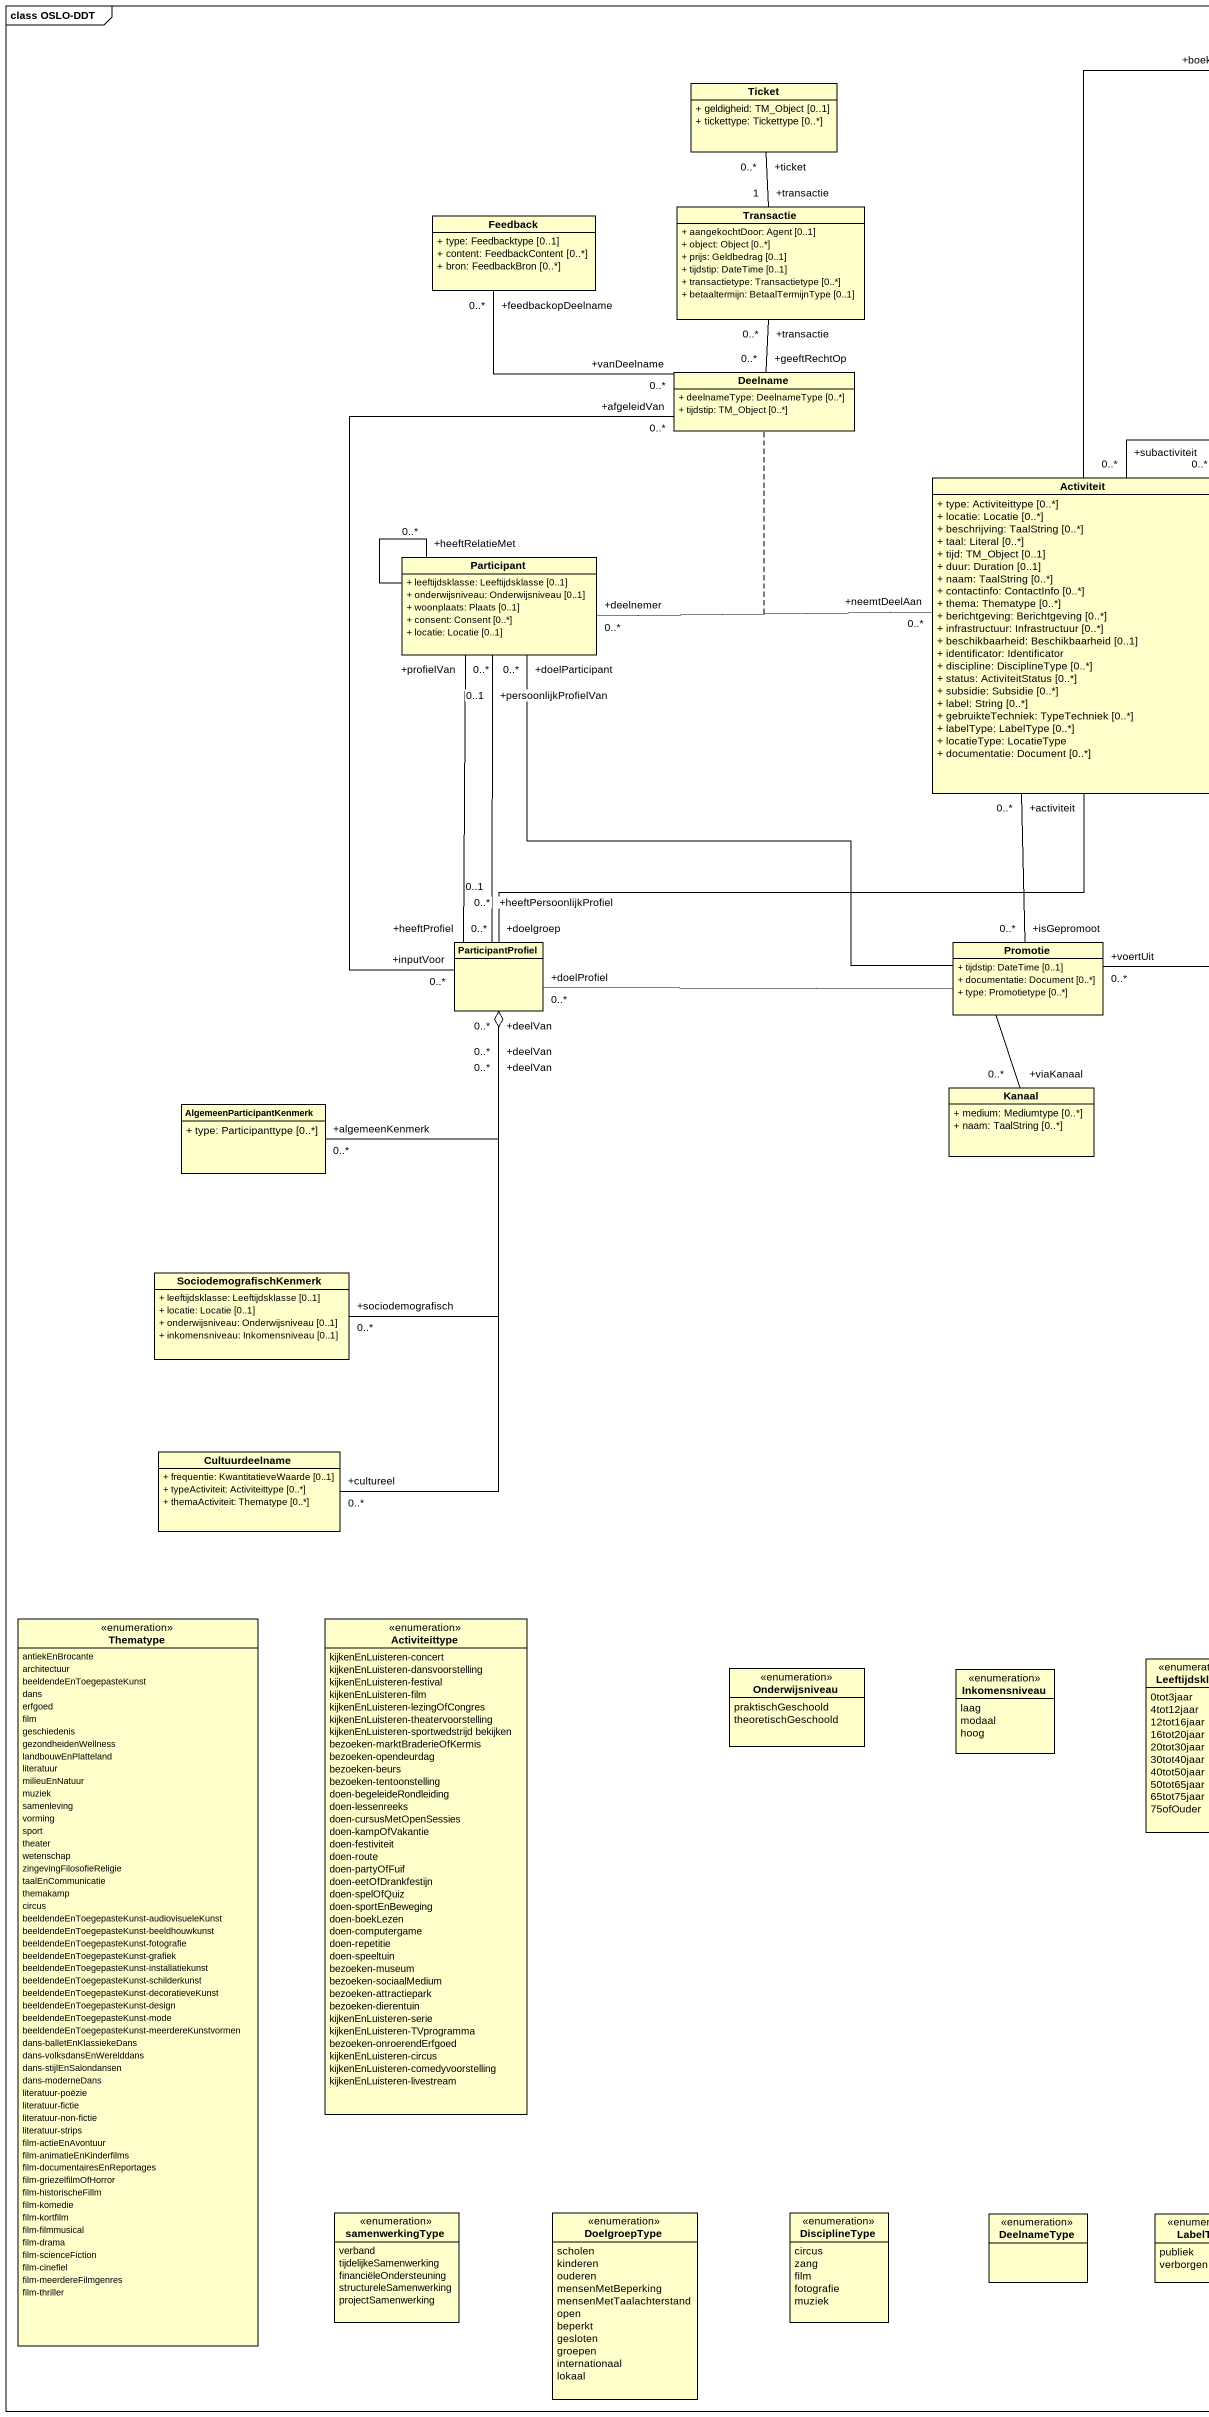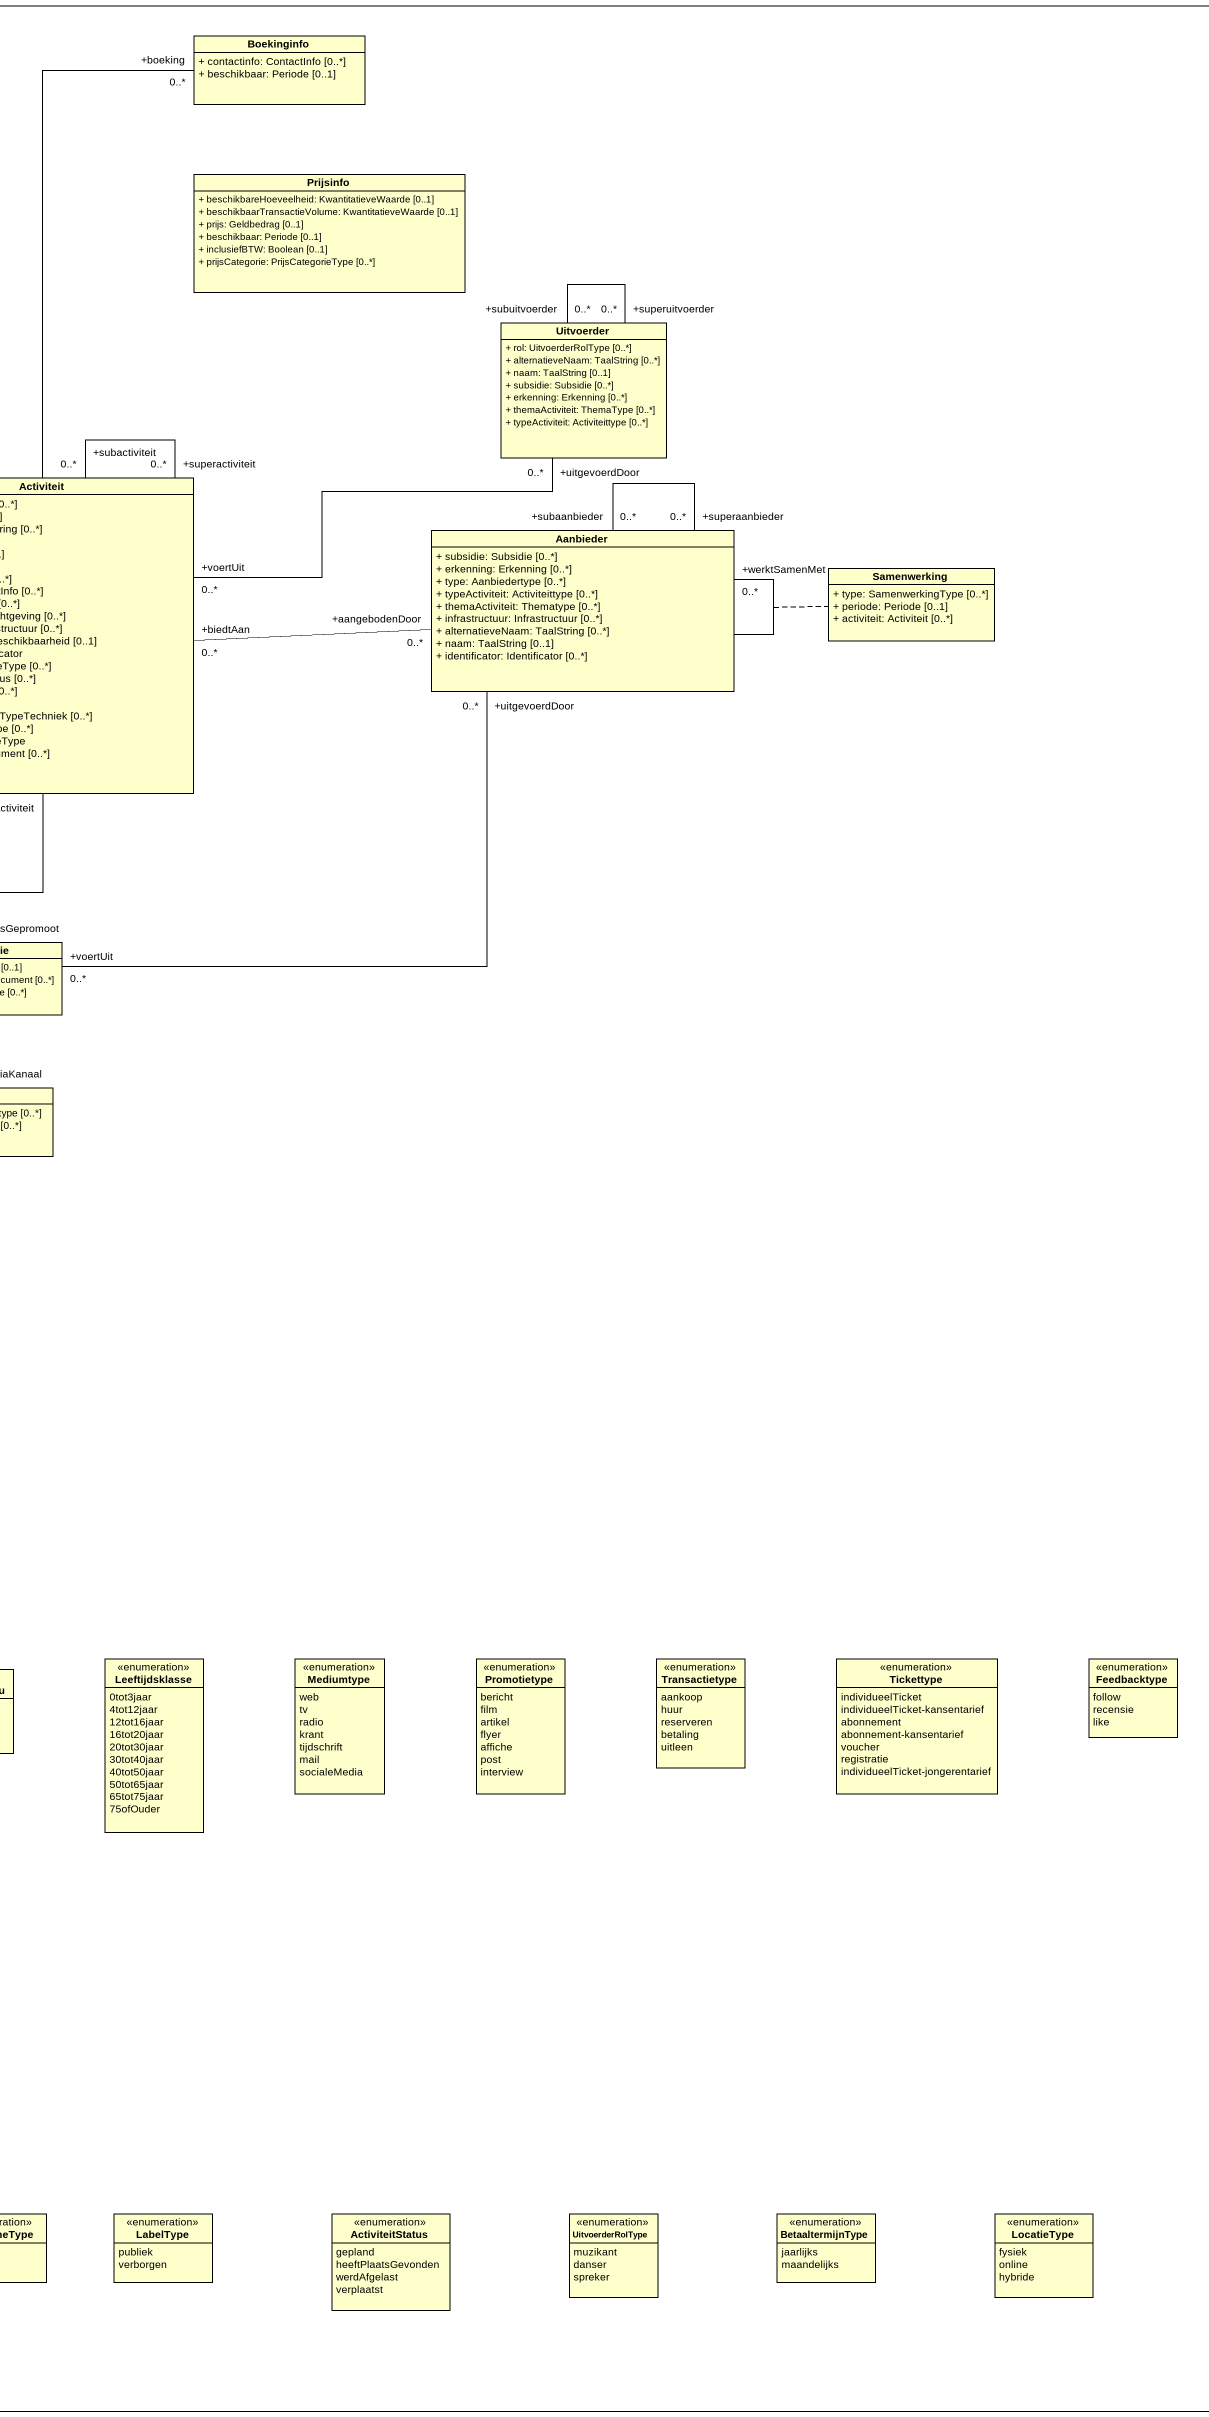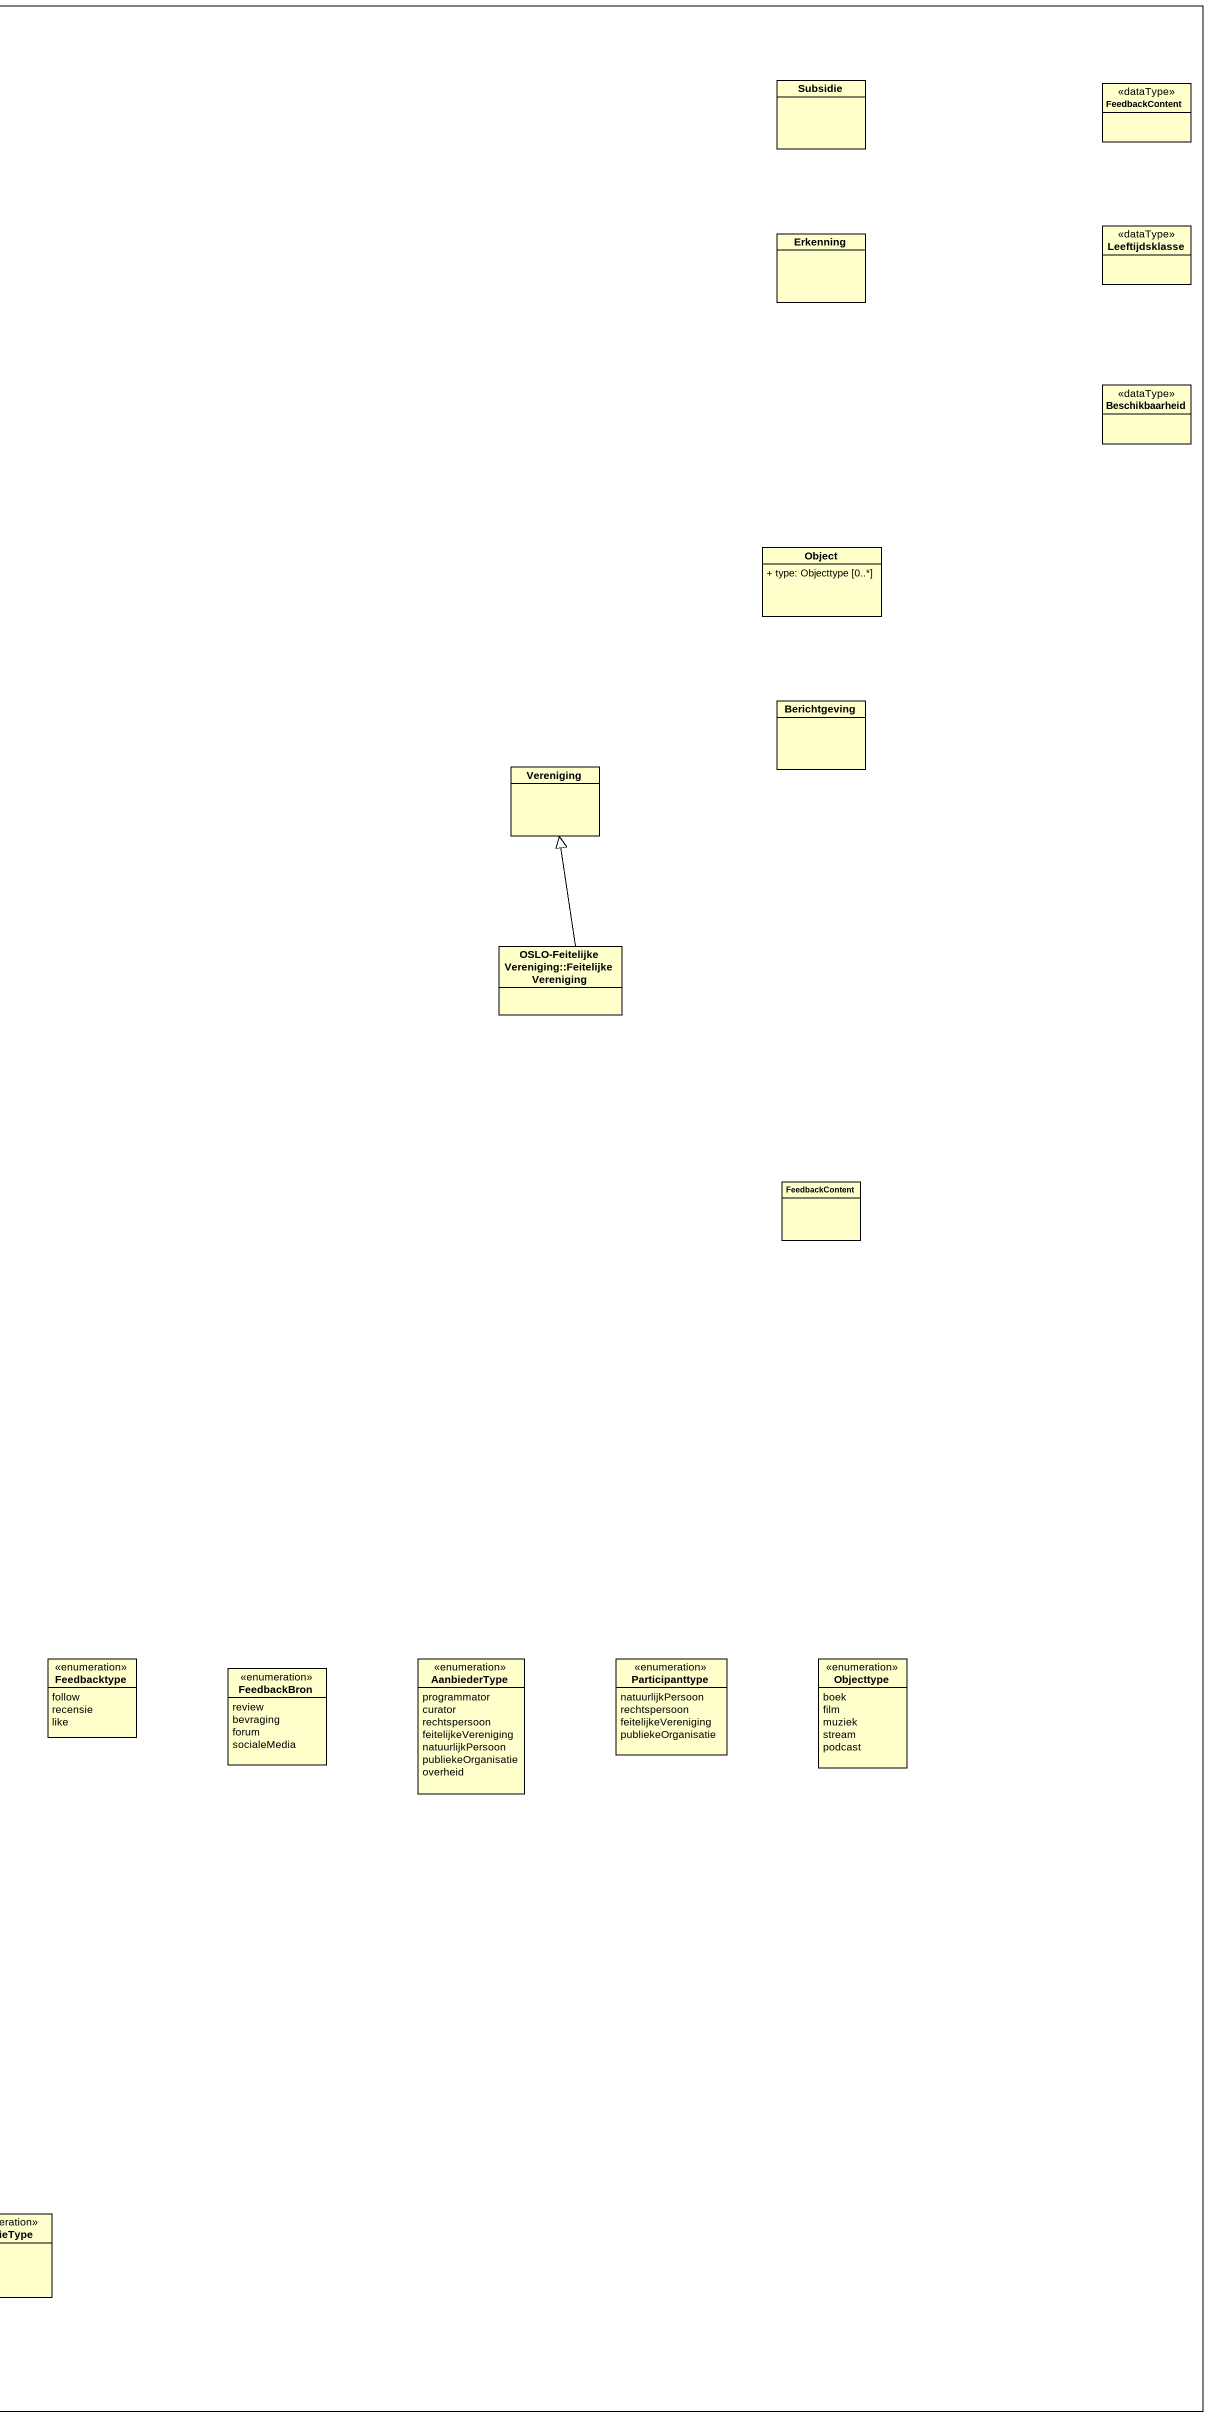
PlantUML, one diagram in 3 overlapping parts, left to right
@startuml
mainframe class OSLO-DDT
hide circle
hide empty members
skinparam classAttributeIconSize 0
class Boekinginfo {
  + contactinfo: ContactInfo [0..*]
  + beschikbaar: Periode [0..1]
}
class Ticket {
  + geldigheid: TM_Object [0..1]
  + tickettype: Tickettype [0..*]
}
class Subsidie
class FeedbackContent <<dataType>>
class Prijsinfo {
  + beschikbareHoeveelheid: KwantitatieveWaarde [0..1]
  + beschikbaarTransactieVolume: KwantitatieveWaarde [0..1]
  + prijs: Geldbedrag [0..1]
  + beschikbaar: Periode [0..1]
  + inclusiefBTW: Boolean [0..1]
  + prijsCategorie: PrijsCategorieType [0..*]
}
class Feedback {
  + type: Feedbacktype [0..1]
  + content: FeedbackContent [0..*]
  + bron: FeedbackBron [0..*]
}
class Transactie {
  + aangekochtDoor: Agent [0..1]
  + object: Object [0..*]
  + prijs: Geldbedrag [0..1]
  + tijdstip: DateTime [0..1]
  + transactietype: Transactietype [0..*]
  + betaaltermijn: BetaalTermijnType [0..1]
}
class Erkenning
class Leeftijdsklasse <<dataType>>
class Uitvoerder {
  + rol: UitvoerderRolType [0..*]
  + alternatieveNaam: TaalString [0..*]
  + naam: TaalString [0..1]
  + subsidie: Subsidie [0..*]
  + erkenning: Erkenning [0..*]
  + themaActiviteit: ThemaType [0..*]
  + typeActiviteit: Activiteittype [0..*]
}
class Deelname {
  + deelnameType: DeelnameType [0..*]
  + tijdstip: TM_Object [0..*]
}
class Beschikbaarheid <<dataType>>
class Activiteit {
  + type: Activiteittype [0..*]
  + locatie: Locatie [0..*]
  + beschrijving: TaalString [0..*]
  + taal: Literal [0..*]
  + tijd: TM_Object [0..1]
  + duur: Duration [0..1]
  + naam: TaalString [0..*]
  + contactinfo: ContactInfo [0..*]
  + thema: Thematype [0..*]
  + berichtgeving: Berichtgeving [0..*]
  + infrastructuur: Infrastructuur [0..*]
  + beschikbaarheid: Beschikbaarheid [0..1]
  + identificator: Identificator
  + discipline: DisciplineType [0..*]
  + status: ActiviteitStatus [0..*]
  + subsidie: Subsidie [0..*]
  + label: String [0..*]
  + gebruikteTechniek: TypeTechniek [0..*]
  + labelType: LabelType [0..*]
  + locatieType: LocatieType
  + documentatie: Document [0..*]
}
class Aanbieder {
  + subsidie: Subsidie [0..*]
  + erkenning: Erkenning [0..*]
  + type: Aanbiedertype [0..*]
  + typeActiviteit: Activiteittype [0..*]
  + themaActiviteit: Thematype [0..*]
  + infrastructuur: Infrastructuur [0..*]
  + alternatieveNaam: TaalString [0..*]
  + naam: TaalString [0..1]
  + identificator: Identificator [0..*]
}
class "Object" as Object_ {
  + type: Objecttype [0..*]
}
class "Participant" as Participant_ {
  + leeftijdsklasse: Leeftijdsklasse [0..1]
  + onderwijsniveau: Onderwijsniveau [0..1]
  + woonplaats: Plaats [0..1]
  + consent: Consent [0..*]
  + locatie: Locatie [0..1]
}
class Samenwerking {
  + type: SamenwerkingType [0..*]
  + periode: Periode [0..1]
  + activiteit: Activiteit [0..*]
}
class Berichtgeving
class Vereniging
class ParticipantProfiel
class Promotie {
  + tijdstip: DateTime [0..1]
  + documentatie: Document [0..*]
  + type: Promotietype [0..*]
}
class "OSLO-FeitelijkeVereniging::FeitelijkeVereniging" as OSLO_FeitelijkeVereniging
class AlgemeenParticipantKenmerk {
  + type: Participanttype [0..*]
}
class Kanaal {
  + medium: Mediumtype [0..*]
  + naam: TaalString [0..*]
}
class "FeedbackContent" as FeedbackContent_2
class SociodemografischKenmerk {
  + leeftijdsklasse: Leeftijdsklasse [0..1]
  + locatie: Locatie [0..1]
  + onderwijsniveau: Onderwijsniveau [0..1]
  + inkomensniveau: Inkomensniveau [0..1]
}
class Cultuurdeelname {
  + frequentie: KwantitatieveWaarde [0..1]
  + typeActiviteit: Activiteittype [0..*]
  + themaActiviteit: Thematype [0..*]
}
enum Thematype {
  antiekEnBrocante
  architectuur
  beeldendeEnToegepasteKunst
  dans
  erfgoed
  film
  geschiedenis
  gezondheidenWellness
  landbouwEnPlatteland
  literatuur
  milieuEnNatuur
  muziek
  samenleving
  vorming
  sport
  theater
  wetenschap
  zingevingFilosofieReligie
  taalEnCommunicatie
  themakamp
  circus
  beeldendeEnToegepasteKunst-audiovisueleKunst
  beeldendeEnToegepasteKunst-beeldhouwkunst
  beeldendeEnToegepasteKunst-fotografie
  beeldendeEnToegepasteKunst-grafiek
  beeldendeEnToegepasteKunst-installatiekunst
  beeldendeEnToegepasteKunst-schilderkunst
  beeldendeEnToegepasteKunst-decoratieveKunst
  beeldendeEnToegepasteKunst-design
  beeldendeEnToegepasteKunst-mode
  beeldendeEnToegepasteKunst-meerdereKunstvormen
  dans-balletEnKlassiekeDans
  dans-volksdansEnWerelddans
  dans-stijlEnSalondansen
  dans-moderneDans
  literatuur-poëzie
  literatuur-fictie
  literatuur-non-fictie
  literatuur-strips
  film-actieEnAvontuur
  film-animatieEnKinderfilms
  film-documentairesEnReportages
  film-griezelfilmOfHorror
  film-historischeFillm
  film-komedie
  film-kortfilm
  film-filmmusical
  film-drama
  film-scienceFiction
  film-cinefiel
  film-meerdereFilmgenres
  film-thriller
}
enum Activiteittype {
  kijkenEnLuisteren-concert
  kijkenEnLuisteren-dansvoorstelling
  kijkenEnLuisteren-festival
  kijkenEnLuisteren-film
  kijkenEnLuisteren-lezingOfCongres
  kijkenEnLuisteren-theatervoorstelling
  kijkenEnLuisteren-sportwedstrijd bekijken
  bezoeken-marktBraderieOfKermis
  bezoeken-opendeurdag
  bezoeken-beurs
  bezoeken-tentoonstelling
  doen-begeleideRondleiding
  doen-lessenreeks
  doen-cursusMetOpenSessies
  doen-kampOfVakantie
  doen-festiviteit
  doen-route
  doen-partyOfFuif
  doen-eetOfDrankfestijn
  doen-spelOfQuiz
  doen-sportEnBeweging
  doen-boekLezen
  doen-computergame
  doen-repetitie
  doen-speeltuin
  bezoeken-museum
  bezoeken-sociaalMedium
  bezoeken-attractiepark
  bezoeken-dierentuin
  kijkenEnLuisteren-serie
  kijkenEnLuisteren-TVprogramma
  bezoeken-onroerendErfgoed
  kijkenEnLuisteren-circus
  kijkenEnLuisteren-comedyvoorstelling
  kijkenEnLuisteren-livestream
}
enum "Leeftijdsklasse" as Leeftijdsklasse_2 {
  0tot3jaar
  4tot12jaar
  12tot16jaar
  16tot20jaar
  20tot30jaar
  30tot40jaar
  40tot50jaar
  50tot65jaar
  65tot75jaar
  75ofOuder
}
enum Mediumtype {
  web
  tv
  radio
  krant
  tijdschrift
  mail
  socialeMedia
}
enum Promotietype {
  bericht
  film
  artikel
  flyer
  affiche
  post
  interview
}
enum Transactietype {
  aankoop
  huur
  reserveren
  betaling
  uitleen
}
enum Tickettype {
  individueelTicket
  individueelTicket-kansentarief
  abonnement
  abonnement-kansentarief
  voucher
  registratie
  individueelTicket-jongerentarief
}
enum Feedbacktype {
  follow
  recensie
  like
}
enum AanbiederType {
  programmator
  curator
  rechtspersoon
  feitelijkeVereniging
  natuurlijkPersoon
  publiekeOrganisatie
  overheid
}
enum Participanttype {
  natuurlijkPersoon
  rechtspersoon
  feitelijkeVereniging
  publiekeOrganisatie
}
enum Objecttype {
  boek
  film
  muziek
  stream
  podcast
}
enum Onderwijsniveau {
  praktischGeschoold
  theoretischGeschoold
}
enum Inkomensniveau {
  laag
  modaal
  hoog
}
enum FeedbackBron {
  review
  bevraging
  forum
  socialeMedia
}
enum samenwerkingType {
  verband
  tijdelijkeSamenwerking
  financiëleOndersteuning
  structureleSamenwerking
  projectSamenwerking
}
enum DoelgroepType {
  scholen
  kinderen
  ouderen
  mensenMetBeperking
  mensenMetTaalachterstand
  open
  beperkt
  gesloten
  groepen
  internationaal
  lokaal
}
enum DisciplineType {
  circus
  zang
  film
  fotografie
  muziek
}
enum DeelnameType
enum LabelType {
  publiek
  verborgen
}
enum ActiviteitStatus {
  gepland
  heeftPlaatsGevonden
  werdAfgelast
  verplaatst
}
enum UitvoerderRolType {
  muzikant
  danser
  spreker
}
enum BetaaltermijnType {
  jaarlijks
  maandelijks
}
enum LocatieType {
  fysiek
  online
  hybride
}
Ticket "+ticket\n0..*" -- "+transactie\n1" Transactie
Transactie "+transactie\n0..*" -- "+geeftRechtOp\n0..*" Deelname
Uitvoerder "+superuitvoerder\n0..*" -- "+subuitvoerder\n0..*" Uitvoerder
Uitvoerder "+uitgevoerdDoor\n0..*" -left- "+voertUit\n0..*" Activiteit
Deelname "+vanDeelname\n0..*" -left- "+feedbackopDeelname\n0..*" Feedback
Deelname "+afgeleidVan\n0..*" -- "+inputVoor\n0..*" ParticipantProfiel
Activiteit -up- "+boeking\n0..*" Boekinginfo
Activiteit "+superactiviteit\n0..*" -- "+subactiviteit\n0..*" Activiteit
Activiteit -left- "+doelgroep\n0..*" ParticipantProfiel
Activiteit "+activiteit\n0..*" -- "+isGepromoot\n0..*" Promotie
Aanbieder "+aangebodenDoor\n0..*" -left- "+biedtAan\n0..*" Activiteit
Aanbieder -- "+werktSamenMet\n0..*" Aanbieder
(Aanbieder, Aanbieder) .. Samenwerking
Aanbieder "+superaanbieder\n0..*" -- "+subaanbieder\n0..*" Aanbieder
Aanbieder "+uitgevoerdDoor\n0..*" -- "+voertUit\n0..*" Promotie
Participant_ "+deelnemer\n0..*" -right- "+neemtDeelAan\n0..*" Activiteit
(Participant_, Activiteit) .. Deelname
Participant_ "+heeftRelatieMet\n0..*" -- Participant_
Participant_ "+profielVan\n0..*" -- "+heeftProfiel\n0..*" ParticipantProfiel
Participant_ "+persoonlijkProfielVan\n0..1" -- "+heeftPersoonlijkProfiel\n0..1" ParticipantProfiel
Promotie -up- "+doelParticipant\n0..*" Participant_
Promotie -left- "+doelProfiel\n0..*" ParticipantProfiel
Promotie -- "+viaKanaal\n0..*" Kanaal
OSLO_FeitelijkeVereniging -up-|> Vereniging
AlgemeenParticipantKenmerk "+algemeenKenmerk\n0..*" -up-o "+deelVan\n0..*" ParticipantProfiel
SociodemografischKenmerk "+sociodemografisch\n0..*" -up-o "+deelVan\n0..*" ParticipantProfiel
Cultuurdeelname "+cultureel\n0..*" -up-o "+deelVan\n0..*" ParticipantProfiel
@enduml
